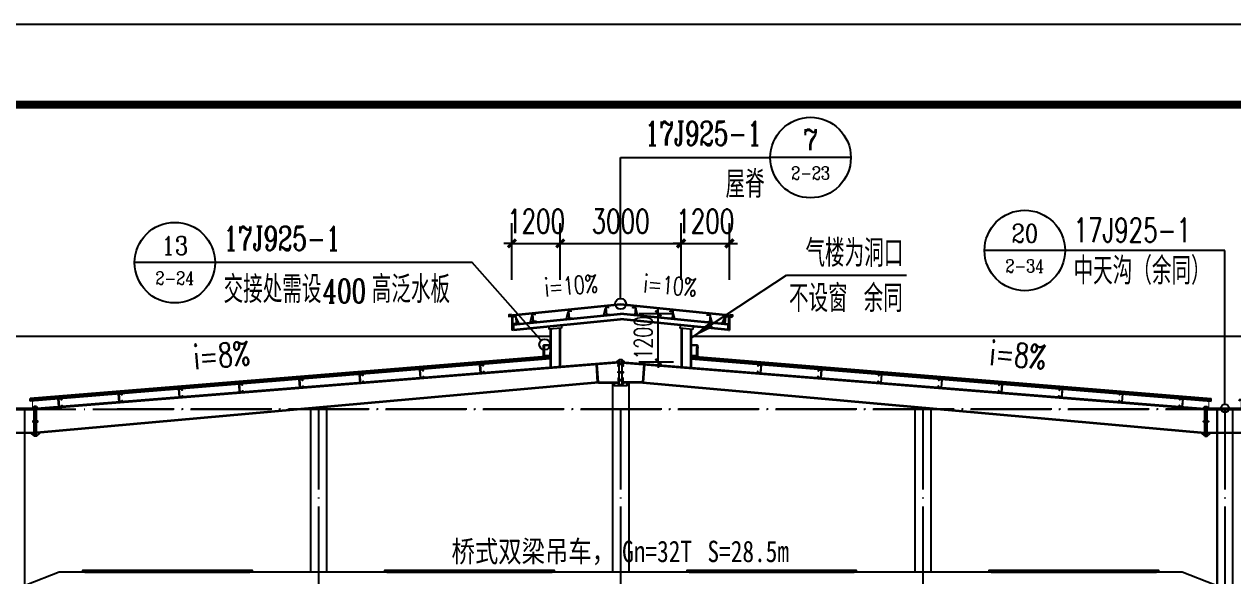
# Model space of a CAD drawing. Extents: x 14095202 to 14511487, y -1430609 to -90420.
# Drawn here: x 14402082 to 14432082, y -1294211 to -1280520 of the extents above; entities that cross this region are included whole.
import ezdxf
from ezdxf.enums import TextEntityAlignment as Align

# ---------------------------------------------------------------- set-up
doc = ezdxf.new("R2010")
doc.units = 0
doc.header["$LTSCALE"] = 1000
doc.header["$MEASUREMENT"] = 0
doc.linetypes.add('DOTE', pattern=[2.42, 2, -0.2, 0.02, -0.2])
for name, color, linetype in [('06', 7, 'Continuous'), ('11', 3, 'Continuous'), ('AXIS', 3, 'Continuous'), ('COLUMN', 2, 'Continuous'), ('DIM_IDEN', 3, 'Continuous'), ('DIM_LEAD', 3, 'Continuous'), ('DOTE', 1, 'DOTE'), ('PUB_DIM', 3, 'Continuous'), ('PUB_TEXT', 7, 'Continuous'), ('S_FLOOR', 2, 'Continuous'), ('TK', 4, 'Continuous'), ('填充', 251, 'Continuous'), ('彩板', 4, 'Continuous'), ('梁柱', 3, 'Continuous'), ('立面线条', 7, 'Continuous'), ('立面门窗', 157, 'Continuous')]:
    doc.layers.add(name, color=color, linetype=linetype)
doc.styles.add('_TCH_DIM', font='SIMPLEX', dxfattribs={"bigfont": 'GBCBIG'})
doc.styles.add('_TCH_DIM_T3', font='SIMPLEX', dxfattribs={"width": 0.705882, "bigfont": 'GBCBIG'})
doc.styles.add('_TCH_LABEL', font='COMPLEX', dxfattribs={"bigfont": 'GBCBIG'})
doc.styles.add('宋', font='', dxfattribs={"width": 0.8})
doc.styles.get('宋').set_extended_font_data('SimSun')
doc.dimstyles.new('_TCH_ARCH&&150', dxfattribs={"dimtxt": 446.25, "dimasz": 150, "dimexe": 375, "dimexo": 450, "dimgap": 150, "dimtad": 1, "dimdec": 0, "dimzin": 0, "dimdsep": 46, "dimtxsty": '_TCH_DIM_T3', "dimblk": 'ARCHTICK', "dimcen": 0.09, "dimclrt": 7, "dimazin": 2, "dimtfac": 1, "dimtdec": 0, "dimtix": 1, "dimtmove": 2, "dimatfit": 3, "dimfxl": 0, "dimtolj": 1, "dimtzin": 0, "dimarcsym": 0})
doc.dimstyles.new('_TCH_ARCH&&200', dxfattribs={"dimtxt": 595, "dimasz": 200, "dimexe": 500, "dimexo": 600, "dimgap": 252.5, "dimtad": 1, "dimdec": 0, "dimzin": 0, "dimdsep": 46, "dimtxsty": '_TCH_DIM_T3', "dimblk": 'ARCHTICK', "dimcen": 0.09, "dimclrt": 7, "dimazin": 2, "dimtfac": 1, "dimtdec": 0, "dimtix": 1, "dimtmove": 2, "dimatfit": 3, "dimfxl": 0, "dimtolj": 1, "dimtzin": 0, "dimarcsym": 0})

# ---------------------------------------------------------------- blocks, each defined once
blk = doc.blocks.new('A$C6EE6551E')
at = {"layer": 'COLUMN'}
blk.add_hatch(color=256, dxfattribs=at).paths.add_polyline_path([(5, 195), (75, 200), (77, 175), (82, 175), (80, 205), (0, 200), (13, 0), (93, 5), (91, 35), (86, 35), (88, 10), (18, 5)])
blk.add_lwpolyline([(93, 5), (13, 0), (0, 200), (80, 205), (82, 175), (77, 175), (75, 200), (5, 195), (18, 5), (88, 10), (86, 35), (91, 35)], close=True, dxfattribs=at)
blk = doc.blocks.new('A$C72861E34')
for p, q in [((0, 0), (0, 150)), ((0, 150), (60, 150)), ((60, 0), (0, 0)), ((3, 147), (3, 3)), ((57, 147), (3, 147)), ((3, 3), (58, 3)), ((57, 123), (57, 147)), ((60, 123), (57, 123)), ((57, 27), (60, 27)), ((58, 3), (57, 27)), ((60, 150), (60, 123)), ((60, 27), (60, 0))]:
    blk.add_line(p, q)
blk = doc.blocks.new('A$C2E1941DB')
at = {"color": 3, "linetype": 'ByBlock'}
for points in [[(55, 0), (0, 0), (55, 150)], [(57, 150), (55, 150), (55, 0), (57, 0)], [(117, 140), (117, 160), (57, 160), (57, 0), (117, 0), (117, 20)], [(115, 140), (115, 158), (60, 158), (60, 3), (115, 3), (115, 20)]]:
    blk.add_lwpolyline(points, dxfattribs=at)
blk = doc.blocks.new('A$C19DF6FF6')
at = {"xscale": -2.0736, "yscale": 2.0736, "zscale": 2.0736, "rotation": 355.4260438756032}
blk.add_blockref('A$C2E1941DB', (242, 0), dxfattribs=at)
blk = doc.blocks.new('GeYuanFrame_08887284', base_point=(20.09, 4.53))
at = {"layer": 'TK'}
blk.add_lwpolyline([(20.09, 4.53), (20.09, 598.53), (861.09, 598.53), (861.09, 4.53)], close=True, dxfattribs=at)
at = {"layer": 'TK', "const_width": 1}
blk.add_lwpolyline([(45.09, 588.53), (851.09, 588.53), (851.09, 14.53), (45.09, 14.53)], close=True, dxfattribs=at)
blk = doc.blocks.new('_ArchTick')
at = {"color": 0, "linetype": 'ByBlock', "const_width": 0.4}
blk.add_lwpolyline([(-0.5, -0.5), (0.5, 0.5)], dxfattribs=at)
blk = doc.blocks.new('*D1063')
at = {"layer": 'Defpoints', "color": 0}
for p in [(14416887, -1287701), (14417820, -1287701), (14416887, -1288901)]:
    blk.add_point(p, dxfattribs=at)
at = {"layer": 'PUB_DIM', "color": 0, "lineweight": -2}
for p, q in [((14417820, -1287701), (14417820, -1287551)), ((14417337, -1287701), (14418195, -1287701)), ((14417820, -1288901), (14417820, -1287701)), ((14417337, -1288901), (14418195, -1288901)), ((14417820, -1288901), (14417820, -1289051))]:
    blk.add_line(p, q, dxfattribs=at)
at = {"layer": 'PUB_DIM', "color": 0, "lineweight": -2, "xscale": 150, "yscale": 150, "zscale": 150}
for p, rotation in [((14417820, -1287701), 269.9994256949307), ((14417820, -1288901), 89.99942569493065)]:
    blk.add_blockref('_ArchTick', p, dxfattribs=dict(at, rotation=rotation))
at = {"layer": 'PUB_DIM', "color": 7, "insert": (14417447, -1288301), "char_height": 446.2, "attachment_point": 5, "rotation": 89.9994, "style": '_TCH_DIM_T3'}
blk.add_mtext('\\A1;1200', dxfattribs=at)
blk = doc.blocks.new('*D1064')
at = {"layer": 'AXIS', "color": 0, "lineweight": -2}
for p, q in [((14414187, -1286862), (14414187, -1285462)), ((14415387, -1286862), (14415387, -1285462)), ((14414187, -1285962), (14413987, -1285962)), ((14414187, -1285962), (14415387, -1285962)), ((14415387, -1285962), (14415587, -1285962))]:
    blk.add_line(p, q, dxfattribs=at)
at = {"layer": 'Defpoints', "color": 0}
for p in [(14415387, -1285962), (14414187, -1287462), (14415387, -1287462)]:
    blk.add_point(p, dxfattribs=at)
at = {"layer": 'AXIS', "color": 0, "lineweight": -2, "xscale": 200, "yscale": 200, "zscale": 200}
blk.add_blockref('_ArchTick', (14414187, -1285962), dxfattribs=at)
at = {"layer": 'AXIS', "color": 0, "lineweight": -2, "xscale": 200, "yscale": 200, "zscale": 200, "rotation": 180}
blk.add_blockref('_ArchTick', (14415387, -1285962), dxfattribs=at)
at = {"layer": 'AXIS', "color": 7, "insert": (14414787, -1285412), "char_height": 595, "attachment_point": 5, "style": '_TCH_DIM_T3'}
blk.add_mtext('\\A1;1200', dxfattribs=at)
blk = doc.blocks.new('*D1065')
at = {"layer": 'AXIS', "color": 0, "lineweight": -2}
for p, q in [((14415387, -1286862), (14415387, -1285462)), ((14418387, -1286862), (14418387, -1285462)), ((14415387, -1285962), (14418387, -1285962))]:
    blk.add_line(p, q, dxfattribs=at)
at = {"layer": 'Defpoints', "color": 0}
for p in [(14418387, -1285962), (14415387, -1287462), (14418387, -1287462)]:
    blk.add_point(p, dxfattribs=at)
at = {"layer": 'AXIS', "color": 0, "lineweight": -2, "xscale": 200, "yscale": 200, "zscale": 200, "rotation": 180}
blk.add_blockref('_ArchTick', (14415387, -1285962), dxfattribs=at)
at = {"layer": 'AXIS', "color": 0, "lineweight": -2, "xscale": 200, "yscale": 200, "zscale": 200}
blk.add_blockref('_ArchTick', (14418387, -1285962), dxfattribs=at)
at = {"layer": 'AXIS', "color": 7, "insert": (14416887, -1285412), "char_height": 595, "attachment_point": 5, "style": '_TCH_DIM_T3'}
blk.add_mtext('\\A1;3000', dxfattribs=at)
blk = doc.blocks.new('*D1066')
at = {"layer": 'AXIS', "color": 0, "lineweight": -2}
for p, q in [((14418387, -1286862), (14418387, -1285462)), ((14419587, -1286862), (14419587, -1285462)), ((14418387, -1285962), (14418187, -1285962)), ((14418387, -1285962), (14419587, -1285962)), ((14419587, -1285962), (14419787, -1285962))]:
    blk.add_line(p, q, dxfattribs=at)
at = {"layer": 'Defpoints', "color": 0}
for p in [(14419587, -1285962), (14418387, -1287462), (14419587, -1287462)]:
    blk.add_point(p, dxfattribs=at)
at = {"layer": 'AXIS', "color": 0, "lineweight": -2, "xscale": 200, "yscale": 200, "zscale": 200}
blk.add_blockref('_ArchTick', (14418387, -1285962), dxfattribs=at)
at = {"layer": 'AXIS', "color": 0, "lineweight": -2, "xscale": 200, "yscale": 200, "zscale": 200, "rotation": 180}
blk.add_blockref('_ArchTick', (14419587, -1285962), dxfattribs=at)
at = {"layer": 'AXIS', "color": 7, "insert": (14418987, -1285412), "char_height": 595, "attachment_point": 5, "style": '_TCH_DIM_T3'}
blk.add_mtext('\\A1;1200', dxfattribs=at)

msp = doc.modelspace()

# ---------------------------------------------------------------- hatches: boundary and pattern name
at = {"layer": '填充', "ltscale": 0.5}
h = msp.add_hatch(dxfattribs=at)
h.set_pattern_fill('ANSI37', color=256, scale=20, style=0)
h.set_pattern_definition([(45, (0, 0), (-22.4506403, 22.4506403), []), (135, (0, 0), (-22.4506403, -22.4506403), [])])
h.paths.add_polyline_path([(14418637.1, -1288773.1), (14418637.1, -1288823.2), (14431542.3, -1289873.1), (14431542.3, -1289823)])
h.paths.add_polyline_path([(14445137.1, -1288823.2), (14445137.1, -1288773.1), (14432231.4, -1289823), (14432231.4, -1289873.1)])
h.paths.add_polyline_path([(14448637.1, -1288749.1), (14448637.1, -1288799.3), (14461542.3, -1289873.1), (14461542.3, -1289823)])
h.paths.add_polyline_path([(14415137.1, -1288823.2), (14415137.1, -1288773.1), (14402231.4, -1289823), (14402231.4, -1289873.1)])
h.paths.add_polyline_path([(14388637.1, -1288751.9), (14388637.1, -1288802.1), (14401542.3, -1289873.1), (14401542.3, -1289823)])
h.paths.add_polyline_path([(14385137.1, -1288800.1), (14385137.1, -1288750), (14372231.4, -1289823), (14372231.4, -1289873.1)])

# ---------------------------------------------------------------- linework, layer by layer
for p, q in [((14414118.1, -1287741.9), (14416887.1, -1287462.3)), ((14416887.1, -1287487.3), (14414120.1, -1287766.8)), ((14416887.1, -1287462.3), (14419659, -1287742)), ((14419656.9, -1287766.9), (14416887.1, -1287487.3)), ((14414118.1, -1287741.9), (14414120.1, -1287766.8)), ((14414187.1, -1287785.4), (14414212.1, -1287783.6)), ((14414187.1, -1287785.4), (14414187.1, -1288116.6)), ((14414212.1, -1288116.6), (14414212.1, -1287783.6)), ((14419549.5, -1287801.3), (14419546.7, -1287801.1)), ((14419644.9, -1287775.5), (14419643.7, -1287796.6)), ((14419659, -1287742), (14419656.9, -1287766.9)), ((14415137.1, -1288086.8), (14415137.1, -1289041.3)), ((14415157.1, -1288085.4), (14415157.1, -1289039.7)), ((14415367.1, -1288069.9), (14415367.1, -1289022.9)), ((14415387.1, -1288068.4), (14415387.1, -1289021.3)), ((14418387.1, -1288069.8), (14418387.1, -1289021.3)), ((14418407.1, -1288071.8), (14418407.1, -1289022.9)), ((14418617.1, -1288092.7), (14418617.1, -1289039.7)), ((14418637.1, -1288094.7), (14418637.1, -1289041.3)), ((14415137.1, -1288763), (14402231.4, -1289813)), ((14402231.4, -1289823), (14415137.1, -1288773.1)), ((14418637.1, -1288763.1), (14431542.3, -1289813)), ((14431542.3, -1289823), (14418637.1, -1288773.1)), ((14415137.1, -1288823.2), (14402231.4, -1289873.1)), ((14418637.1, -1288823.2), (14431542.3, -1289873.1)), ((14416686.9, -1289423.7), (14416686.9, -1294121.2)), ((14417086.9, -1289423.7), (14417086.9, -1294121.2)), ((14402231.4, -1289873.1), (14402231.4, -1289813)), ((14402231.4, -1289873.1), (14402231.4, -1289823)), ((14431542.3, -1289873.1), (14431542.3, -1289813)), ((14409186.9, -1290065.3), (14409186.9, -1294121.2)), ((14409586.9, -1290029.4), (14409586.9, -1294121.2)), ((14424186.9, -1290029), (14424186.9, -1294121.2)), ((14424586.9, -1290064.8), (14424586.9, -1294121.2))]:
    msp.add_line(p, q)
at = {"ltscale": 0.5}
for p, q in [((14414212.1, -1288116.6), (14414187.1, -1288116.6)), ((14419562.1, -1288116.8), (14419587.1, -1288116.8))]:
    msp.add_line(p, q, dxfattribs=at)
for points in [[(14414173.8, -1287729.4), (14414112.1, -1287736.5), (14414115.3, -1287772.7), (14414184.6, -1287767.8), (14414184.6, -1287806.2)], [(14419644.9, -1287775.5), (14419562.1, -1287771.4), (14419562.1, -1288116.8)], [(14419643.1, -1287796.6), (14419587.1, -1287793.4), (14419587.1, -1288116.8)], [(14419603.3, -1287729.6), (14419665, -1287736.6), (14419661.7, -1287772.8), (14419592.4, -1287768), (14419592.4, -1287806.4)], [(14415137.1, -1288271.2), (14388637.1, -1288271.2)], [(14445137.1, -1288271.2), (14418637.1, -1288271.2)], [(14402326.9, -1290369.2), (14402296.9, -1290369.2), (14402296.9, -1290389.2), (14402326.9, -1290389.2)], [(14402386.9, -1290389.2), (14402416.9, -1290389.2), (14402416.9, -1290369.2), (14402386.9, -1290369.2)], [(14431386.9, -1290389.2), (14431356.9, -1290389.2), (14431356.9, -1290369.2), (14431386.9, -1290369.2)], [(14431446.9, -1290369.2), (14431476.9, -1290369.2), (14431476.9, -1290389.2), (14431446.9, -1290389.2)]]:
    msp.add_lwpolyline(points)
at = {"const_width": 5}
for points in [[(14415131.2, -1288420), (14415131.2, -1288479.4), (14414961.4, -1288479.4), (14414961.4, -1288528.7), (14414946.4, -1288528.7), (14414946.4, -1288563.2), (14414966.6, -1288585.5)], [(14418643, -1288420.1), (14418643, -1288479.5), (14418812.8, -1288479.5), (14418812.8, -1288528.8), (14418827.8, -1288528.8), (14418827.8, -1288563.3), (14418807.6, -1288585.6)], [(14402311.9, -1290036.2), (14402401.9, -1290036.2)], [(14402311.9, -1290137), (14402401.9, -1290137)], [(14402311.9, -1290278.8), (14402401.9, -1290278.8)], [(14431461.9, -1290036.2), (14431371.9, -1290036.2)], [(14431461.9, -1290137), (14431371.9, -1290137)], [(14431461.9, -1290278.8), (14431371.9, -1290278.8)], [(14402311.9, -1290479.6), (14402401.9, -1290479.6)], [(14431461.9, -1290479.6), (14431371.9, -1290479.6)], [(14402311.9, -1290621.4), (14402401.9, -1290621.4)], [(14402311.9, -1290722.2), (14402401.9, -1290722.2)], [(14431461.9, -1290621.4), (14431371.9, -1290621.4)], [(14431461.9, -1290722.2), (14431371.9, -1290722.2)]]:
    msp.add_lwpolyline(points, dxfattribs=at)
at = {"color": 4}
msp.add_lwpolyline([(14417037, -1289423.7), (14417037, -1289496.8), (14416737, -1289496.8), (14416737, -1289423.7)], dxfattribs=at)
at = {"color": 7, "ltscale": 5}
msp.add_lwpolyline([(14402151.9, -1294621.2), (14431625.8, -1294621.2), (14431625.8, -1294431.2), (14430825.8, -1294121.2), (14402951.9, -1294121.2), (14402151.9, -1294431.2)], close=True, dxfattribs=at)
at = {"layer": '06', "linetype": 'ByBlock'}
for p, q in [((14415101.6, -1288030.1), (14415106.3, -1288089.1)), ((14415414.9, -1287998.8), (14415420.3, -1288066)), ((14418360.6, -1287999), (14418355.2, -1288066.6)), ((14418684.9, -1288031.4), (14418679.5, -1288098.9))]:
    msp.add_line(p, q, dxfattribs=at)
at = {"layer": '11'}
for p, q in [((14414230.4, -1287966.1), (14416886.9, -1287701.2)), ((14414230.4, -1287981.2), (14416886.9, -1287716.3)), ((14414230.4, -1288101.6), (14416886.2, -1287836.7)), ((14414230.4, -1288116.6), (14416886.2, -1287851.8)), ((14419544.5, -1288101.7), (14416886.2, -1287836.7)), ((14419544.5, -1288116.8), (14416886.2, -1287851.8)), ((14419544.5, -1287966.3), (14416886.9, -1287701.2)), ((14419544.5, -1287981.3), (14416886.9, -1287716.3)), ((14414230.4, -1287966.1), (14414230.4, -1288116.6)), ((14415420.3, -1288066), (14415106.3, -1288089.1)), ((14418679.5, -1288098.9), (14418355.2, -1288066.6)), ((14419544.5, -1287966.3), (14419544.5, -1288116.8))]:
    msp.add_line(p, q, dxfattribs=at)
at = {"layer": 'DIM_IDEN'}
for p, q in [((14427918.2, -1286136.7), (14425918.2, -1286136.7)), ((14431886.9, -1286136.7), (14427918.2, -1286136.7)), ((14431886.9, -1289953.2), (14431886.9, -1286136.7))]:
    msp.add_line(p, q, dxfattribs=at)
for centre, radius in [((14426918.2, -1286136.7), 1000), ((14431886.9, -1290057), 103.8)]:
    msp.add_circle(centre, radius, dxfattribs=at)
at = {"layer": 'DIM_LEAD'}
for p, q in [((14418637.1, -1288304.1), (14421006.8, -1286752.9)), ((14421006.8, -1286752.9), (14423984.3, -1286752.9))]:
    msp.add_line(p, q, dxfattribs=at)
msp.add_lwpolyline([(14418637.1, -1288304.1, 0, 160, 0), (14419139.1, -1287975.5, 0, 0, 0)], format="xyseb", dxfattribs=at)
at = {"layer": 'DOTE'}
for p, q in [((14343286.9, -1290071.2), (14490486.9, -1290071.2)), ((14463886.9, -1290071.2), (14404386.9, -1290071.2)), ((14409386.9, -1290071.2), (14409386.9, -1308871.2)), ((14416886.9, -1290071.2), (14416886.9, -1308871.2)), ((14424386.9, -1290071.2), (14424386.9, -1308871.2)), ((14431886.9, -1290071.2), (14431886.9, -1308871.2))]:
    msp.add_line(p, q, dxfattribs=at)
at = {"layer": 'PUB_DIM'}
for p, q in [((14416887.1, -1283831.1), (14420600.4, -1283831.1)), ((14416887.1, -1287327.9), (14416887.1, -1283831.1)), ((14422600.4, -1283831.1), (14420600.4, -1283831.1)), ((14406821.2, -1286438.5), (14404821.2, -1286438.5)), ((14413201.3, -1286438.5), (14406821.2, -1286438.5)), ((14414912.1, -1288369), (14413201.3, -1286438.5))]:
    msp.add_line(p, q, dxfattribs=at)
for points in [[(14416450.8, -1287292.9, 0, 0, 0), (14414944, -1287411.6, 120, 0, 0), (14414495.4, -1287446.9, 0, 0, 0)], [(14417323.4, -1287292.9, 0, 0, 0), (14418830.2, -1287411.6, 120, 0, 0), (14419278.8, -1287446.9, 0, 0, 0)], [(14408289, -1289141.8, 0, 0, 0), (14406394.9, -1289291.1, 160, 0, 0), (14405796.8, -1289338.2, 0, 0, 0)], [(14425484.7, -1289141.8, 0, 0, 0), (14427378.8, -1289291.1, 160, 0, 0), (14427976.9, -1289338.2, 0, 0, 0)]]:
    msp.add_lwpolyline(points, format="xyseb", dxfattribs=at)
for centre, radius in [((14421600.4, -1283831.1), 1000), ((14405821.2, -1286438.5), 1000), ((14416887.1, -1287462.3), 134.4), ((14415001.2, -1288469.6), 134.4)]:
    msp.add_circle(centre, radius, dxfattribs=at)
at = {"layer": 'S_FLOOR'}
for p, q in [((14414987.1, -1288775), (14414987.1, -1288487)), ((14418787.1, -1288775.3), (14418787.1, -1288487.1)), ((14414997.1, -1288774.4), (14414997.2, -1288547.2)), ((14418777.1, -1288774.6), (14418777, -1288547.3))]:
    msp.add_line(p, q, dxfattribs=at)
at = {"layer": '彩板'}
for p, q in [((14414968.1, -1288761.4), (14414968.1, -1288487)), ((14414983.1, -1288487), (14414968.1, -1288487)), ((14414983.1, -1288761.4), (14414983.1, -1288487)), ((14418791.1, -1288487.1), (14418806.1, -1288487.1)), ((14418791.1, -1288761.5), (14418791.1, -1288487.1)), ((14418806.1, -1288761.5), (14418806.1, -1288487.1)), ((14414968.1, -1288761.4), (14414983.1, -1288761.4)), ((14418791.1, -1288761.5), (14418806.1, -1288761.5))]:
    msp.add_line(p, q, dxfattribs=at)
at = {"layer": '梁柱'}
for p, q in [((14416886.4, -1288901.3), (14402396.9, -1290060.9)), ((14416847.1, -1288923), (14402398.4, -1290080.8)), ((14416315.8, -1289405.6), (14416286.6, -1288967.3)), ((14416335.7, -1289403.8), (14416306.5, -1288965.7)), ((14416793.2, -1288901.3), (14416846.9, -1288847.7)), ((14416926.9, -1288847.7), (14416846.9, -1288847.7)), ((14416847, -1289473.7), (14416846.9, -1288847.7)), ((14416886.4, -1288901.3), (14431386.9, -1290060.9)), ((14416980.5, -1288901.3), (14416926.9, -1288847.7)), ((14416927, -1289473.7), (14416926.9, -1288847.7)), ((14416926.9, -1288923.9), (14431385.3, -1290080.8)), ((14417438.3, -1289403.9), (14417467.5, -1288965.8)), ((14417458.2, -1289405.6), (14417487.4, -1288967.4)), ((14416335.7, -1289403.8), (14402396.9, -1290654.4)), ((14416336.9, -1289423.7), (14402396.9, -1290674.5)), ((14416335.7, -1289403.8), (14416847, -1289403.8)), ((14416336.9, -1289423.7), (14416847, -1289423.7)), ((14417437.3, -1289403.8), (14416927, -1289403.8)), ((14417436.1, -1289423.7), (14416927, -1289423.7)), ((14417436.1, -1289423.7), (14431386.9, -1290674.5)), ((14417437.3, -1289403.8), (14431386.9, -1290654.4)), ((14402326.9, -1290061.2), (14401446.9, -1290061.2)), ((14401446.9, -1290071.2), (14402326.9, -1290071.2)), ((14402326.9, -1290071.2), (14401446.9, -1290071.2)), ((14401446.9, -1290081.2), (14402326.9, -1290081.2)), ((14402086.9, -1290061.2), (14402086.9, -1308071.2)), ((14402326.9, -1290011.2), (14402276.9, -1290061.2)), ((14402326.9, -1290747.2), (14402326.9, -1290011.2)), ((14402386.9, -1290011.2), (14402326.9, -1290011.2)), ((14402356.9, -1290747.2), (14402356.9, -1290011.2)), ((14402386.9, -1290747.2), (14402386.9, -1290011.2)), ((14402386.9, -1290011.2), (14402433, -1290057.3)), ((14431386.9, -1290011.2), (14431340.7, -1290057.3)), ((14431386.9, -1290747.2), (14431386.9, -1290011.2)), ((14431386.9, -1290011.2), (14431446.9, -1290011.2)), ((14431416.9, -1290747.2), (14431416.9, -1290011.2)), ((14431446.9, -1290747.2), (14431446.9, -1290011.2)), ((14431446.9, -1290011.2), (14431496.9, -1290061.2)), ((14432326.9, -1290061.2), (14431446.9, -1290061.2)), ((14431446.9, -1290071.2), (14432326.9, -1290071.2)), ((14432326.9, -1290071.2), (14431446.9, -1290071.2)), ((14431446.9, -1290081.2), (14432326.9, -1290081.2)), ((14431686.9, -1290061.2), (14431686.9, -1308071.2)), ((14431696.9, -1290061.2), (14431696.9, -1308071.2)), ((14432076.9, -1290061.2), (14432076.9, -1308071.2)), ((14402326.9, -1290661.2), (14401446.9, -1290661.2)), ((14402326.9, -1290671.2), (14401446.9, -1290671.2)), ((14402326.9, -1290747.2), (14402246.9, -1290667.2)), ((14402386.9, -1290747.2), (14402326.9, -1290747.2)), ((14402386.9, -1290747.2), (14402466.9, -1290667.2)), ((14431386.9, -1290747.2), (14431306.9, -1290667.2)), ((14431386.9, -1290747.2), (14431446.9, -1290747.2)), ((14432326.9, -1290661.2), (14431446.9, -1290661.2)), ((14431446.9, -1290747.2), (14431526.9, -1290667.2)), ((14432326.9, -1290671.2), (14431446.9, -1290671.2))]:
    msp.add_line(p, q, dxfattribs=at)
for points in [[(14416827, -1288969), (14416827, -1288949), (14416947, -1288949), (14416947, -1288969)], [(14416827, -1289171.9), (14416827, -1289151.9), (14416947, -1289151.9), (14416947, -1289171.9)], [(14416827, -1289347), (14416827, -1289367), (14416947, -1289367), (14416947, -1289347)]]:
    msp.add_lwpolyline(points, close=True, dxfattribs=at)
for points in [[(14416847, -1289009), (14416827, -1289009), (14416827, -1288989), (14416847, -1288989)], [(14416927, -1288989), (14416947, -1288989), (14416947, -1289009), (14416927, -1289009)], [(14416847, -1289307), (14416827, -1289307), (14416827, -1289327), (14416847, -1289327)], [(14416927, -1289327), (14416947, -1289327), (14416947, -1289307), (14416927, -1289307)], [(14416927, -1289423.7), (14416977, -1289423.7), (14416927, -1289473.7), (14416847, -1289473.7), (14416797, -1289423.7), (14416847, -1289423.7)]]:
    msp.add_lwpolyline(points, dxfattribs=at)
at = {"layer": '立面线条', "const_width": 20}
for points in [[(14402386.7, -1289859), (14402286.9, -1289864), (14402286.9, -1290057), (14401486.9, -1290057), (14401486.9, -1289864), (14401387, -1289859)], [(14432386.7, -1289859), (14432286.9, -1289864), (14432286.9, -1290057), (14431486.9, -1290057), (14431486.9, -1289864), (14431387, -1289859)]]:
    msp.add_lwpolyline(points, dxfattribs=at)
at = {"layer": '立面门窗', "color": 250}
for points in [[(14403536.9, -1294121.2), (14403536.9, -1294071.2), (14407736.9, -1294071.2), (14407736.9, -1294121.2)], [(14403586.9, -1294121.2), (14403586.9, -1294121.2), (14407686.9, -1294121.2)], [(14404961.9, -1294121.2), (14404911.9, -1294121.2)], [(14406361.9, -1294121.2), (14406311.9, -1294121.2)], [(14411036.9, -1294121.2), (14411036.9, -1294071.2), (14415236.9, -1294071.2), (14415236.9, -1294121.2)], [(14411086.9, -1294121.2), (14411086.9, -1294121.2), (14415186.9, -1294121.2)], [(14412461.9, -1294121.2), (14412411.9, -1294121.2)], [(14413861.9, -1294121.2), (14413811.9, -1294121.2)], [(14418536.9, -1294121.2), (14418536.9, -1294071.2), (14422736.9, -1294071.2), (14422736.9, -1294121.2)], [(14418586.9, -1294121.2), (14418586.9, -1294121.2), (14422686.9, -1294121.2)], [(14419961.9, -1294121.2), (14419911.9, -1294121.2)], [(14421361.9, -1294121.2), (14421311.9, -1294121.2)], [(14426036.9, -1294121.2), (14426036.9, -1294071.2), (14430236.9, -1294071.2), (14430236.9, -1294121.2)], [(14426086.9, -1294121.2), (14426086.9, -1294121.2), (14430186.9, -1294121.2)], [(14427461.9, -1294121.2), (14427411.9, -1294121.2)], [(14428861.9, -1294121.2), (14428811.9, -1294121.2)]]:
    msp.add_lwpolyline(points, dxfattribs=at)

# ---------------------------------------------------------------- block references
at = {"xscale": 200, "yscale": 200, "zscale": 200}
msp.add_blockref('GeYuanFrame_08887284', (14338286.9, -1399320.3), dxfattribs=at)
at = {"layer": '06', "linetype": 'ByBlock', "yscale": 0.5500000000465661, "zscale": 0.55}
for p, xscale in [((14416598.6, -1287740.7), -0.5499999998137355), ((14417175.6, -1287740.7), 0.5499999998137355), ((14414778.8, -1287909.2), -0.5499999998137355), ((14415672.3, -1287833.2), -0.5499999998137355), ((14418101.9, -1287833.2), 0.5499999998137355), ((14419028.2, -1287925.8), 0.5499999998137355)]:
    msp.add_blockref('A$C19DF6FF6', p, dxfattribs=dict(at, xscale=xscale))
for p, xscale, rotation in [((14414233, -1287970.8), 0.5500000001369223, 9.147912248589147), ((14419535.1, -1287970.9), -0.5499999996771829, 350.8520877436986)]:
    msp.add_blockref('A$C19DF6FF6', p, dxfattribs=dict(at, xscale=xscale, rotation=rotation))
at = {"layer": 'COLUMN', "extrusion": (0, 0, -1), "xscale": -1, "zscale": -1, "rotation": 359.2385137639318}
for p in [(-14411902.7, -1289299.3), (-14413397.9, -1289179.6), (-14408912.2, -1289538.6), (-14410407.4, -1289418.9), (-14404426.6, -1289897.6), (-14405921.8, -1289777.9), (-14407417, -1289658.2), (-14402931.3, -1290017.2)]:
    msp.add_blockref('A$C6EE6551E', p, dxfattribs=at)
at = {"layer": 'COLUMN', "extrusion": (0, 0, -1), "zscale": -1, "rotation": 0.7614862360681882}
for p in [(-14420375.8, -1289179.6), (-14421871, -1289299.3), (-14423366.3, -1289418.9), (-14424861.5, -1289538.6), (-14426356.7, -1289658.2), (-14427851.9, -1289777.9), (-14429347.1, -1289897.6), (-14430842.4, -1290017.2)]:
    msp.add_blockref('A$C6EE6551E', p, dxfattribs=at)
at = {"layer": '梁柱'}
for p, rotation in [((14414987.1, -1288487), 270), ((14418787.1, -1288753.2), 90)]:
    msp.add_blockref('A$C72861E34', p, dxfattribs=dict(at, rotation=rotation))
at = {"layer": '梁柱', "xscale": -1}
for p, rotation in [((14418787.1, -1288487.1), 90), ((14414987.1, -1288753.1), 270)]:
    msp.add_blockref('A$C72861E34', p, dxfattribs=dict(at, rotation=rotation))

# ---------------------------------------------------------------- texts
at = {"layer": 'PUB_TEXT'}
for s, height, style, width, p in [('17J925-1', 595, '_TCH_LABEL', 0.705882, (14417490.4, -1283528.6)), ('17J925-1', 595, '_TCH_DIM', 0.705882, (14428128.2, -1285926.7)), ('17J925-1', 595, '_TCH_LABEL', 0.705882, (14407031.2, -1286135.9)), ('400', 595, '_TCH_LABEL', 0.705882, (14409488.7, -1287439.9)), ('桥式双梁吊车，', 531.65, '宋', 0.8, (14412689.5, -1293871.2)), ('Gn=32T', 531.65, '宋', 0.8, (14416923.7, -1293871.2)), ('S=28.5m', 531.65, '宋', 0.8, (14419040.9, -1293871.2))]:
    msp.add_text(s, height=height, dxfattribs=dict(at, style=style, width=width)).set_placement(p)
at = {"layer": 'PUB_TEXT', "style": '_TCH_LABEL'}
for s, height, width, p, p2 in [('7', 517, 1.372981, (14421409.2, -1283645.3), (14421791.7, -1283645.3)), ('2-23', 327.82, 1.090328, (14421120.9, -1284378.8), (14422080, -1284378.8)), ('20', 454.21, 1.144845, (14426586, -1285941.2), (14427250.4, -1285941.2)), ('13', 454.21, 1.247935, (14405489, -1286242.9), (14406153.4, -1286242.9)), ('2-34', 327.82, 1.074752, (14426438.7, -1286684.4), (14427397.8, -1286684.4)), ('2-24', 325.41, 1.087177, (14405339.7, -1286984.3), (14406302.7, -1286984.3))]:
    msp.add_text(s, height=height, dxfattribs=dict(at, width=width)).set_placement(p, p2, align=Align.FIT)
at = {"layer": 'PUB_TEXT'}
for s, style, p in [('屋脊', '_TCH_LABEL', (14419489.4, -1284832.6)), ('气楼为洞口', '_TCH_DIM', (14421473.2, -1286542.9)), ('中天沟（余同）', '_TCH_DIM', (14428128.2, -1286979.7)), ('交接处需设', '_TCH_LABEL', (14407031.2, -1287439.9)), ('高泛水板', '_TCH_LABEL', (14410708.7, -1287439.9)), ('不设窗', '_TCH_DIM', (14421063.5, -1287662.9)), ('余同', '_TCH_DIM', (14422917.9, -1287662.9))]:
    msp.add_text(s, height=675.18, dxfattribs=dict(at, style=style)).set_placement(p)
at = {"layer": 'PUB_TEXT', "style": '_TCH_DIM', "width": 0.705882}
for s, height, rotation, p in [('i=10%', 446.25, 4.50496, (14415016.4, -1287280.3)), ('i=10%', 446.25, 355.49504, (14417441.9, -1287176.6)), ('i=8%', 595, 4.50496, (14406308.6, -1289087.4)), ('i=8%', 595, 355.49504, (14426029.5, -1288974.3))]:
    msp.add_text(s, height=height, rotation=rotation, dxfattribs=at).set_placement(p)

# ---------------------------------------------------------------- dimensions: what is measured, and where the dimension line sits
at = {"layer": 'AXIS'}
for p1, p2, text, picture, middle in [((14414187.1, -1287462.3), (14415387.1, -1287462.3), '1200', '*D1064', (14414787.1, -1285412.3)), ((14415387.1, -1287462.3), (14418387.1, -1287462.3), '3000', '*D1065', (14416887.1, -1285412.3)), ((14418387.1, -1287462.3), (14419587.1, -1287462.3), '1200', '*D1066', (14418987.1, -1285412.3))]:
    dim = msp.add_aligned_dim(p1=p1, p2=p2, distance=1500, text=text, dimstyle='_TCH_ARCH&&200', dxfattribs=at)
    dim.commit()
    dim.dimension.update_dxf_attribs({"geometry": picture, "text_midpoint": middle})
at = {"layer": 'PUB_DIM'}
dim = msp.add_aligned_dim(p1=(14416886.9, -1288901.3), p2=(14416886.9, -1287701.3), distance=-933.1, text='1200', dimstyle='_TCH_ARCH&&150', dxfattribs=at)
dim.commit()
dim.dimension.update_dxf_attribs({"geometry": '*D1063', "text_midpoint": (14417446.8, -1288301.3)})

doc.saveas('drawing.dxf')
